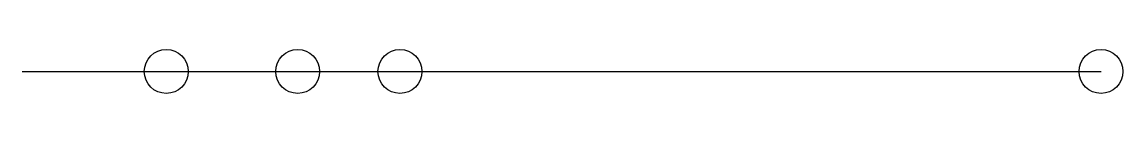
# Model space of a CAD drawing. Header units: millimetres. Extents: x 974 to 2478, y 1820 to 1880.
import ezdxf

# ---------------------------------------------------------------- set-up
doc = ezdxf.new("R2010")
doc.units = ezdxf.units.MM

msp = doc.modelspace()

# ---------------------------------------------------------------- linework, layer by layer
msp.add_line((974.2, 1849.6), (2448, 1849.6))
for centre in [(1171.2, 1849.6), (1350.7, 1849.6), (1490.4, 1849.6), (2448, 1849.6)]:
    msp.add_circle(centre, 30)

doc.saveas('drawing.dxf')
